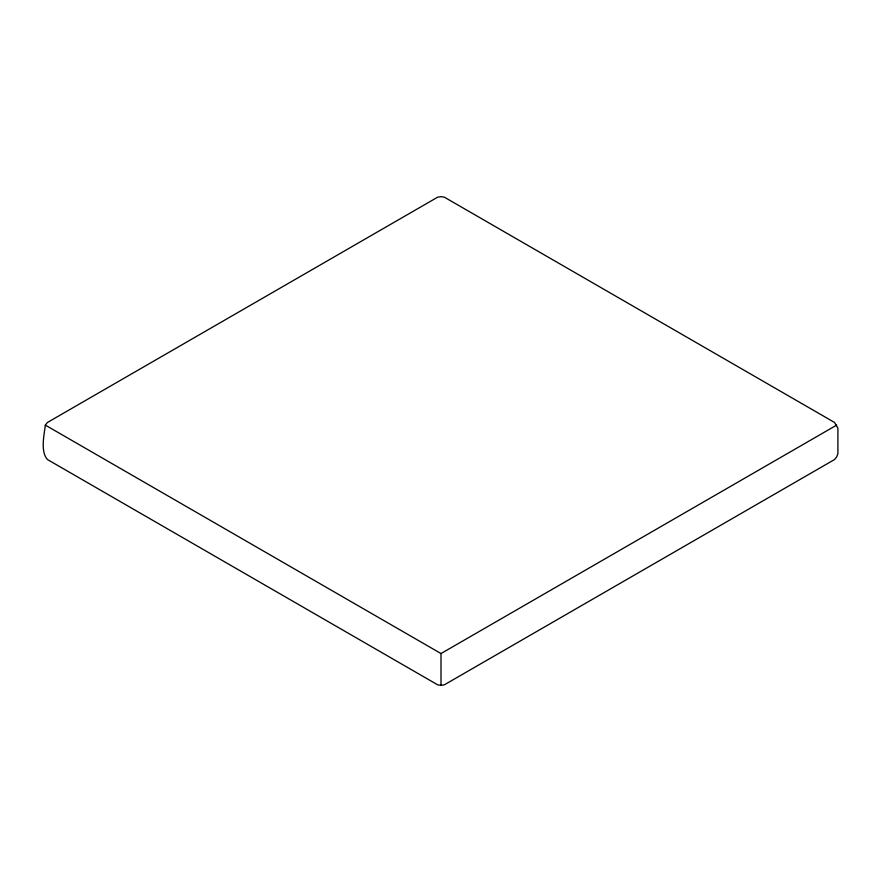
<?xml version="1.0" encoding="UTF-8"?>
<svg xmlns="http://www.w3.org/2000/svg" width="882" height="882" viewBox="0 0 882 882"><rect width="100%" height="100%" fill="white"/><g stroke="black" fill="none" stroke-linecap="round" stroke-linejoin="round"><path stroke-width="1.32" d="M45.324 425.102C44.243 434.76 40.197 451.419 47.43 459.522L437.67 684.829L441 685.336L444.33 684.829L834.57 459.522L836.676 456.898L837.9 453.756L837.9 428.244L834.57 422.478L444.33 197.171L441 196.664L437.67 197.171L47.43 422.478L45.324 425.102L441 653.551L836.676 425.102M441 653.551L441 685.336"/></g></svg>
